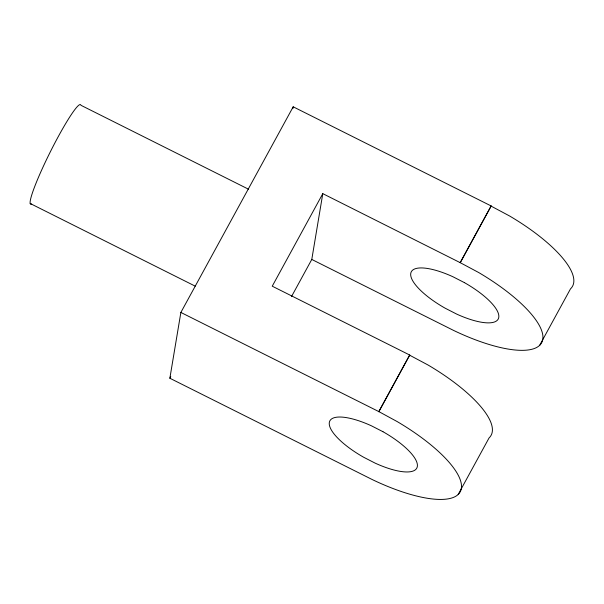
<?xml version="1.0" encoding="UTF-8"?>
<svg xmlns="http://www.w3.org/2000/svg" width="604" height="604" viewBox="0 0 604 604"><rect width="100%" height="100%" fill="white"/><g stroke="black" fill="none" stroke-linecap="round" stroke-linejoin="round"><path stroke-width="0.91" d="M322.793 193.65L272.245 286.19L409.716 355.039L378.829 411.596L397.206 421.6A98.943 31.702 28.6 0 1 460.573 491.075A98.943 31.702 28.6 0 1 372.215 479.546L169.86 378.24L180.868 312.442L293.197 106.802L491.158 205.956L460.24 262.68L478.647 272.51A98.943 31.702 28.6 0 1 542.007 341.985A98.943 31.702 28.6 0 1 453.657 330.456L311.785 259.441L322.793 193.65L460.24 262.68M292.887 108.66L293.197 106.802M378.799 411.769L409.716 355.039M169.86 378.24L170.758 376.586M291.475 296.624L311.785 259.441M460.271 262.506L491.158 205.956M458.179 494.487L489.066 437.938A98.943 31.702 28.6 0 0 428.1 365.043L409.693 355.22M539.621 345.397L570.508 288.848A98.943 31.702 28.6 0 0 509.542 215.96L491.127 206.13M248.478 189.195L80.928 105.285A55.659 5.829 -63.4 0 0 50.041 152.404A55.659 5.829 -63.4 0 0 31.642 204.016M30.2 203.495L195.22 286.145M180.868 312.442L378.829 411.596M464.378 282.612L452.917 276.745A49.475 15.855 28.6 0 0 410.856 272.94A49.475 15.855 28.6 0 0 445.148 308.191L456.609 314.057A49.475 15.855 28.6 0 0 498.662 317.863A49.475 15.855 28.6 0 0 464.378 282.612M382.936 431.694L371.475 425.835A49.475 15.855 28.6 0 0 329.422 422.03A49.475 15.855 28.6 0 0 363.714 457.281L375.175 463.147A49.475 15.855 28.6 0 0 417.228 466.952A49.475 15.855 28.6 0 0 382.936 431.694"/></g></svg>
